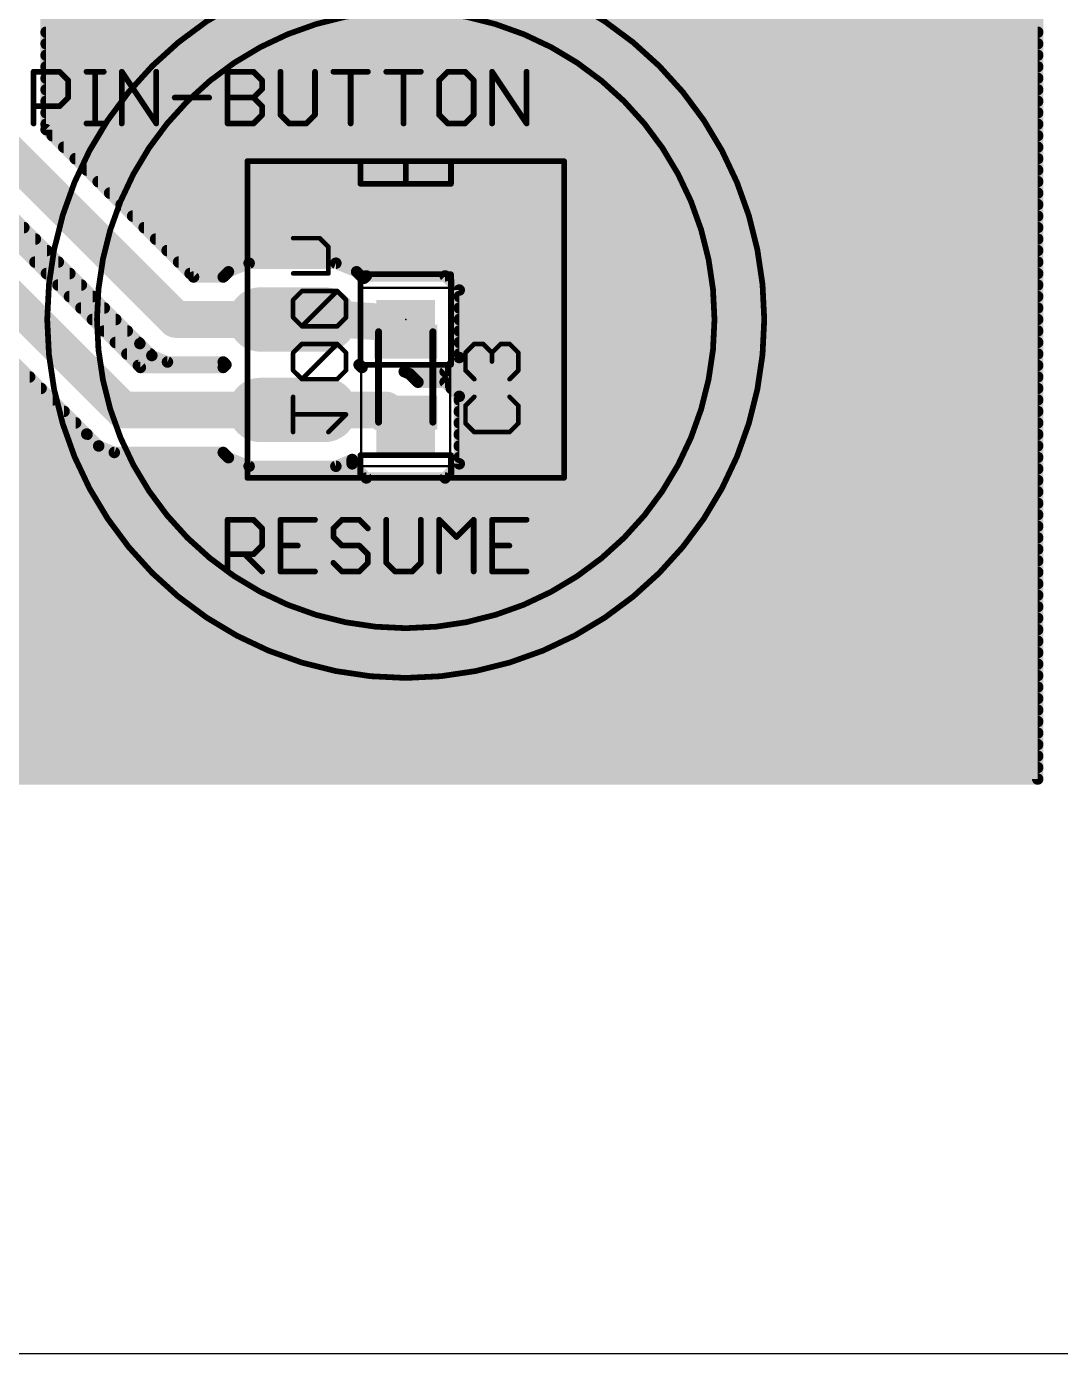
# Model space of a CAD drawing. Extents: x -15.2 to 43.2, y -12.7 to 63.2.
# Drawn here: x 5.59 to 28.44, y -12.7 to 16.64 of the extents above; entities that cross this region are included whole.
import ezdxf

# ---------------------------------------------------------------- set-up
doc = ezdxf.new("R2010")
doc.units = 0
for name, color, linetype in [('16', 175, 'CONTINUOUS'), ('17', 82, 'CONTINUOUS'), ('20', 7, 'CONTINUOUS'), ('21', 253, 'CONTINUOUS'), ('23', 7, 'CONTINUOUS'), ('24', 7, 'CONTINUOUS'), ('25', 253, 'CONTINUOUS'), ('26', 253, 'CONTINUOUS'), ('27', 253, 'CONTINUOUS'), ('28', 253, 'CONTINUOUS'), ('40', 175, 'CONTINUOUS'), ('52', 253, 'CONTINUOUS')]:
    doc.layers.add(name, color=color, linetype=linetype)

# ---------------------------------------------------------------- blocks, each defined once
blk = doc.blocks.new('RECT')
blk.add_solid([(-0.5, -0.5), (0.5, -0.5), (-0.5, 0.5), (0.5, 0.5)])
blk = doc.blocks.new('LONGP100')
at = {"const_width": 1}
blk.add_lwpolyline([(-0.5, 0), (0.5, 0)], dxfattribs=at)
at = {"const_width": 0.5}
for points in [[(-0.5, 0.25, 1), (-0.5, -0.25)], [(0.5, -0.25, 1), (0.5, 0.25)]]:
    blk.add_lwpolyline(points, format="xyb", dxfattribs=at)

msp = doc.modelspace()

# ---------------------------------------------------------------- linework, layer by layer
at = {"layer": '16'}
for points, const_width in [([(27.94, 55.88), (27.94, 0)], 0.254), ([(6.0198, 14.3593), (6.0198, 21.7769)], 0.254), ([(6.0198, 16.764), (27.94, 16.764)], 0.254), ([(6.0198, 16.51), (27.94, 16.51)], 0.254), ([(6.0198, 16.256), (27.94, 16.256)], 0.254), ([(6.0198, 16.002), (27.94, 16.002)], 0.254), ([(6.0198, 15.748), (27.94, 15.748)], 0.254), ([(6.0198, 15.494), (27.94, 15.494)], 0.254), ([(6.0198, 15.24), (27.94, 15.24)], 0.254), ([(6.0198, 14.986), (27.94, 14.986)], 0.254), ([(6.0198, 14.732), (27.94, 14.732)], 0.254), ([(5.08, 13.97), (8.89, 10.16)], 0.8128), ([(6.0198, 14.478), (27.94, 14.478)], 0.254), ([(9.2793, 11.0998), (6.0198, 14.3593)], 0.254), ([(6.1551, 14.224), (27.94, 14.224)], 0.254), ([(6.4091, 13.97), (27.94, 13.97)], 0.254), ([(8.1043, 9.0998), (3.4798, 13.7243)], 0.254), ([(6.6631, 13.716), (27.94, 13.716)], 0.254), ([(2.54, 13.335), (7.715, 8.16)], 0.8128), ([(4.2833, 13.4376), (8.0933, 9.6276)], 0.254), ([(6.9171, 13.462), (27.94, 13.462)], 0.254), ([(7.1711, 13.208), (27.94, 13.208)], 0.254), ([(1.7433, 12.8026), (6.9183, 7.6276)], 0.254), ([(7.4251, 12.954), (27.94, 12.954)], 0.254), ([(7.6791, 12.7), (27.94, 12.7)], 0.254), ([(7.9331, 12.446), (27.94, 12.446)], 0.254), ([(5.0121, 12.192), (5.5289, 12.192)], 0.254), ([(5.2661, 11.938), (5.7829, 11.938)], 0.254), ([(8.1871, 12.192), (27.94, 12.192)], 0.254), ([(8.4411, 11.938), (27.94, 11.938)], 0.254), ([(5.5201, 11.684), (6.0369, 11.684)], 0.254), ([(8.6951, 11.684), (27.94, 11.684)], 0.254), ([(5.7741, 11.43), (6.2909, 11.43)], 0.254), ([(8.9491, 11.43), (27.94, 11.43)], 0.254), ([(10.5084, 11.4046), (10.051, 11.2151)], 0.254), ([(12.426, 11.4046), (10.5084, 11.4046)], 0.254), ([(12.8834, 11.2151), (12.426, 11.4046)], 0.254), ([(6.0281, 11.176), (6.5449, 11.176)], 0.254), ([(9.2031, 11.176), (10.0119, 11.176)], 0.254), ([(9.9357, 11.0998), (9.2793, 11.0998)], 0.254), ([(10.051, 11.2151), (9.9357, 11.0998)], 0.254), ([(13.0257, 11.0728), (12.8834, 11.2151)], 0.254), ([(12.9225, 11.176), (27.94, 11.176)], 0.254), ([(13.047, 11.0713), (13.0257, 11.0728)], 0.254), ([(13.0991, 11.1234), (13.047, 11.0713)], 0.254), ([(14.8409, 11.1234), (13.0991, 11.1234)], 0.254), ([(15.1534, 10.8109), (14.8409, 11.1234)], 0.254), ([(6.2821, 10.922), (6.7989, 10.922)], 0.254), ([(15.0423, 10.922), (27.94, 10.922)], 0.254), ([(15.1534, 9.3191), (15.1534, 10.8109)], 0.254), ([(6.5361, 10.668), (7.0529, 10.668)], 0.254), ([(8.89, 10.16), (11.4672, 10.16)], 0.8128), ([(11.4672, 10.16), (12.605, 10.16)], 0.8128), ([(12.605, 10.16), (13.97, 10.065)], 0.8128), ([(15.1534, 10.668), (27.94, 10.668)], 0.254), ([(6.7901, 10.414), (7.3069, 10.414)], 0.254), ([(7.0441, 10.16), (7.5609, 10.16)], 0.254), ([(15.1534, 10.414), (27.94, 10.414)], 0.254), ([(15.1534, 10.16), (27.94, 10.16)], 0.254), ([(7.2981, 9.906), (7.8149, 9.906)], 0.254), ([(15.1534, 9.906), (27.94, 9.906)], 0.254), ([(7.5521, 9.652), (8.0689, 9.652)], 0.254), ([(8.0933, 9.6276), (8.3576, 9.3633)], 0.254), ([(15.1534, 9.652), (27.94, 9.652)], 0.254), ([(7.8061, 9.398), (8.3229, 9.398)], 0.254), ([(8.3576, 9.3633), (8.7031, 9.2202)], 0.254), ([(14.8409, 9.0066), (15.1534, 9.3191)], 0.254), ([(15.1534, 9.398), (27.94, 9.398)], 0.254), ([(8.0601, 9.144), (9.9799, 9.144)], 0.254), ([(9.9357, 9.0998), (8.1043, 9.0998)], 0.254), ([(8.7031, 9.2202), (9.9357, 9.2202)], 0.254), ([(9.9357, 9.2202), (9.9959, 9.16)], 0.254), ([(9.9959, 9.16), (9.9357, 9.0998)], 0.254), ([(12.9385, 9.16), (12.9421, 9.1636)], 0.254), ([(12.9987, 9.0998), (12.9385, 9.16)], 0.254), ([(12.9421, 9.1636), (13.0059, 9.0998)], 0.254), ([(12.9545, 9.144), (12.9617, 9.144)], 0.254), ([(13.0059, 9.0998), (12.9987, 9.0998)], 0.254), ([(14.0574, 8.9567), (13.9369, 9.0066)], 0.254), ([(13.9369, 9.0066), (14.8409, 9.0066)], 0.254), ([(14.9783, 9.144), (27.94, 9.144)], 0.254), ([(0, 8.89), (5.6559, 8.89)], 0.254), ([(14.2407, 8.7734), (14.0574, 8.9567)], 0.254), ([(14.1241, 8.89), (27.94, 8.89)], 0.254), ([(14.8409, 8.7734), (14.2407, 8.7734)], 0.254), ([(15.1534, 8.4609), (14.8409, 8.7734)], 0.254), ([(0, 8.636), (5.9099, 8.636)], 0.254), ([(0, 8.382), (6.1639, 8.382)], 0.254), ([(7.715, 8.16), (11.4672, 8.16)], 0.8128), ([(13.525, 8.16), (11.4672, 8.16)], 0.8128), ([(13.97, 7.715), (13.525, 8.16)], 0.8128), ([(14.9783, 8.636), (27.94, 8.636)], 0.254), ([(15.1534, 6.9691), (15.1534, 8.4609)], 0.254), ([(15.1534, 8.382), (27.94, 8.382)], 0.254), ([(0, 8.128), (6.4179, 8.128)], 0.254), ([(15.1534, 8.128), (27.94, 8.128)], 0.254), ([(0, 7.874), (6.6719, 7.874)], 0.254), ([(15.1534, 7.874), (27.94, 7.874)], 0.254), ([(0, 7.62), (6.9259, 7.62)], 0.254), ([(6.9183, 7.6276), (7.1826, 7.3633)], 0.254), ([(15.1534, 7.62), (27.94, 7.62)], 0.254), ([(0, 7.366), (7.1799, 7.366)], 0.254), ([(7.1826, 7.3633), (7.5281, 7.2202)], 0.254), ([(7.5281, 7.2202), (9.9357, 7.2202)], 0.254), ([(9.9357, 7.2202), (10.051, 7.1049)], 0.254), ([(15.1534, 7.366), (27.94, 7.366)], 0.254), ([(0, 7.112), (10.0439, 7.112)], 0.254), ([(10.051, 7.1049), (10.5084, 6.9154)], 0.254), ([(10.5084, 6.9154), (12.426, 6.9154)], 0.254), ([(12.426, 6.9154), (12.7866, 7.0648)], 0.254), ([(12.7866, 7.0648), (12.7866, 6.9691)], 0.254), ([(12.7866, 6.9691), (13.0991, 6.6566)], 0.254), ([(14.8409, 6.6566), (15.1534, 6.9691)], 0.254), ([(15.1534, 7.112), (27.94, 7.112)], 0.254), ([(0, 6.858), (12.8977, 6.858)], 0.254), ([(13.0991, 6.6566), (14.8409, 6.6566)], 0.254), ([(15.0423, 6.858), (27.94, 6.858)], 0.254), ([(0, 6.604), (27.94, 6.604)], 0.254), ([(0, 6.35), (27.94, 6.35)], 0.254), ([(0, 6.096), (27.94, 6.096)], 0.254), ([(0, 5.842), (27.94, 5.842)], 0.254), ([(0, 5.588), (27.94, 5.588)], 0.254), ([(0, 5.334), (27.94, 5.334)], 0.254), ([(0, 5.08), (27.94, 5.08)], 0.254), ([(0, 4.826), (27.94, 4.826)], 0.254), ([(0, 4.572), (27.94, 4.572)], 0.254), ([(0, 4.318), (27.94, 4.318)], 0.254), ([(0, 4.064), (27.94, 4.064)], 0.254), ([(0, 3.81), (27.94, 3.81)], 0.254), ([(0, 3.556), (27.94, 3.556)], 0.254), ([(0, 3.302), (27.94, 3.302)], 0.254), ([(0, 3.048), (27.94, 3.048)], 0.254), ([(0, 2.794), (27.94, 2.794)], 0.254), ([(0, 2.54), (27.94, 2.54)], 0.254), ([(0, 2.286), (27.94, 2.286)], 0.254), ([(0, 2.032), (27.94, 2.032)], 0.254), ([(0, 1.778), (27.94, 1.778)], 0.254), ([(0, 1.524), (27.94, 1.524)], 0.254), ([(0, 1.27), (27.94, 1.27)], 0.254), ([(0, 1.016), (27.94, 1.016)], 0.254), ([(0, 0.762), (27.94, 0.762)], 0.254), ([(0, 0.508), (27.94, 0.508)], 0.254), ([(0, 0.254), (27.94, 0.254)], 0.254), ([(27.94, 0), (0, 0)], 0.254), ([(0, 0), (27.94, 0)], 0.254)]:
    msp.add_lwpolyline(points, dxfattribs=dict(at, const_width=const_width))
for points, const_width in [([(6.0198, 16.5735, 1), (6.0198, 16.4465)], 0.127), ([(27.94, 16.4465, 1), (27.94, 16.5735)], 0.127), ([(6.0198, 16.3195, 1), (6.0198, 16.1925)], 0.127), ([(27.94, 16.1925, 1), (27.94, 16.3195)], 0.127), ([(6.0198, 16.0655, 1), (6.0198, 15.9385)], 0.127), ([(6.0198, 15.8115, 1), (6.0198, 15.6845)], 0.127), ([(27.94, 15.9385, 1), (27.94, 16.0655)], 0.127), ([(27.94, 15.6845, 1), (27.94, 15.8115)], 0.127), ([(6.0198, 15.5575, 1), (6.0198, 15.4305)], 0.127), ([(27.94, 15.4305, 1), (27.94, 15.5575)], 0.127), ([(6.0198, 15.3035, 1), (6.0198, 15.1765)], 0.127), ([(27.94, 15.1765, 1), (27.94, 15.3035)], 0.127), ([(6.0198, 15.0495, 1), (6.0198, 14.9225)], 0.127), ([(27.94, 14.9225, 1), (27.94, 15.0495)], 0.127), ([(6.0198, 14.7955, 1), (6.0198, 14.6685)], 0.127), ([(27.94, 14.6685, 1), (27.94, 14.7955)], 0.127), ([(6.0198, 14.5415, 1), (6.0198, 14.4145)], 0.127), ([(6.0647, 14.4042, 1), (5.9749, 14.3144)], 0.127), ([(5.9563, 14.3593, 1), (6.0833, 14.3593)], 0.127), ([(27.94, 14.4145, 1), (27.94, 14.5415)], 0.127), ([(6.1551, 14.2875, 1), (6.1551, 14.1605)], 0.127), ([(6.4091, 14.0335, 1), (6.4091, 13.9065)], 0.127), ([(27.94, 14.1605, 1), (27.94, 14.2875)], 0.127), ([(27.94, 13.9065, 1), (27.94, 14.0335)], 0.127), ([(6.6631, 13.7795, 1), (6.6631, 13.6525)], 0.127), ([(27.94, 13.6525, 1), (27.94, 13.7795)], 0.127), ([(6.9171, 13.5255, 1), (6.9171, 13.3985)], 0.127), ([(27.94, 13.3985, 1), (27.94, 13.5255)], 0.127), ([(7.1711, 13.2715, 1), (7.1711, 13.1445)], 0.127), ([(27.94, 13.1445, 1), (27.94, 13.2715)], 0.127), ([(7.4251, 13.0175, 1), (7.4251, 12.8905)], 0.127), ([(27.94, 12.8905, 1), (27.94, 13.0175)], 0.127), ([(7.6791, 12.7635, 1), (7.6791, 12.6365)], 0.127), ([(27.94, 12.6365, 1), (27.94, 12.7635)], 0.127), ([(7.9331, 12.5095, 1), (7.9331, 12.3825)], 0.127), ([(27.94, 12.3825, 1), (27.94, 12.5095)], 0.127), ([(5.5289, 12.1285, 1), (5.5289, 12.2555)], 0.127), ([(5.7829, 11.8745, 1), (5.7829, 12.0015)], 0.127), ([(8.1871, 12.2555, 1), (8.1871, 12.1285)], 0.127), ([(8.4411, 12.0015, 1), (8.4411, 11.8745)], 0.127), ([(27.94, 12.1285, 1), (27.94, 12.2555)], 0.127), ([(27.94, 11.8745, 1), (27.94, 12.0015)], 0.127), ([(6.0369, 11.6205, 1), (6.0369, 11.7475)], 0.127), ([(8.6951, 11.7475, 1), (8.6951, 11.6205)], 0.127), ([(27.94, 11.6205, 1), (27.94, 11.7475)], 0.127), ([(5.7741, 11.4935, 1), (5.7741, 11.3665)], 0.127), ([(6.2909, 11.3665, 1), (6.2909, 11.4935)], 0.127), ([(8.9491, 11.4935, 1), (8.9491, 11.3665)], 0.127), ([(10.5084, 11.4681, 1), (10.5084, 11.3411)], 0.127), ([(10.5327, 11.3459, 1), (10.4841, 11.4633)], 0.127), ([(12.4503, 11.4633, 1), (12.4017, 11.3459)], 0.127), ([(12.426, 11.3411, 1), (12.426, 11.4681)], 0.127), ([(27.94, 11.3665, 1), (27.94, 11.4935)], 0.127), ([(6.0281, 11.2395, 1), (6.0281, 11.1125)], 0.127), ([(6.5449, 11.1125, 1), (6.5449, 11.2395)], 0.127), ([(9.2031, 11.2395, 1), (9.2031, 11.1125)], 0.127), ([(9.2793, 11.1633, 1), (9.2793, 11.0363)], 0.127), ([(9.2344, 11.0549, 1), (9.3242, 11.1447)], 0.127), ([(9.8908, 11.1447, 1), (9.9806, 11.0549)], 0.127), ([(9.9357, 11.0363, 1), (9.9357, 11.1633)], 0.127), ([(10.0267, 11.2738, 1), (10.0753, 11.1565)], 0.127), ([(10.0959, 11.1702, 1), (10.0061, 11.26)], 0.127), ([(10.0119, 11.1125, 1), (10.0119, 11.2395)], 0.127), ([(12.9283, 11.26, 1), (12.8385, 11.1702)], 0.127), ([(12.9225, 11.2395, 1), (12.9225, 11.1125)], 0.127), ([(12.8591, 11.1565, 1), (12.9077, 11.2738)], 0.127), ([(13.0301, 11.1361, 1), (13.0213, 11.0094)], 0.127), ([(12.9808, 11.0279, 1), (13.0706, 11.1177)], 0.127), ([(13.0021, 11.1162, 1), (13.0919, 11.0264)], 0.127), ([(13.0991, 11.1869, 1), (13.0991, 11.0599)], 0.127), ([(13.0426, 11.008, 1), (13.0514, 11.1347)], 0.127), ([(13.144, 11.0785, 1), (13.0542, 11.1683)], 0.127), ([(14.8858, 11.1683, 1), (14.796, 11.0785)], 0.127), ([(14.8409, 11.0599, 1), (14.8409, 11.1869)], 0.127), ([(27.94, 11.1125, 1), (27.94, 11.2395)], 0.127), ([(6.2821, 10.9855, 1), (6.2821, 10.8585)], 0.127), ([(6.7989, 10.8585, 1), (6.7989, 10.9855)], 0.127), ([(15.0423, 10.9855, 1), (15.0423, 10.8585)], 0.127), ([(15.2169, 10.8109, 1), (15.0899, 10.8109)], 0.127), ([(15.1085, 10.766, 1), (15.1983, 10.8558)], 0.127), ([(27.94, 10.8585, 1), (27.94, 10.9855)], 0.127), ([(6.5361, 10.7315, 1), (6.5361, 10.6045)], 0.127), ([(7.0529, 10.6045, 1), (7.0529, 10.7315)], 0.127), ([(8.89, 10.3632, 1), (8.89, 9.9568)], 0.4064), ([(11.4672, 10.3632, 1), (11.4672, 9.9568)], 0.4064), ([(11.4672, 9.9568, 1), (11.4672, 10.3632)], 0.4064), ([(12.6191, 10.3627, 1), (12.5909, 9.9573)], 0.4064), ([(12.605, 9.9568, 1), (12.605, 10.3632)], 0.4064), ([(15.1534, 10.7315, 1), (15.1534, 10.6045)], 0.127), ([(27.94, 10.6045, 1), (27.94, 10.7315)], 0.127), ([(6.7901, 10.4775, 1), (6.7901, 10.3505)], 0.127), ([(7.0441, 10.2235, 1), (7.0441, 10.0965)], 0.127), ([(7.3069, 10.3505, 1), (7.3069, 10.4775)], 0.127), ([(7.5609, 10.0965, 1), (7.5609, 10.2235)], 0.127), ([(8.7463, 10.0163, 1), (9.0337, 10.3037)], 0.4064), ([(13.9559, 9.8623, 1), (13.9841, 10.2677)], 0.4064), ([(15.1534, 10.4775, 1), (15.1534, 10.3505)], 0.127), ([(15.1534, 10.2235, 1), (15.1534, 10.0965)], 0.127), ([(27.94, 10.3505, 1), (27.94, 10.4775)], 0.127), ([(27.94, 10.0965, 1), (27.94, 10.2235)], 0.127), ([(7.2981, 9.9695, 1), (7.2981, 9.8425)], 0.127), ([(7.8149, 9.8425, 1), (7.8149, 9.9695)], 0.127), ([(15.1534, 9.9695, 1), (15.1534, 9.8425)], 0.127), ([(27.94, 9.8425, 1), (27.94, 9.9695)], 0.127), ([(7.5521, 9.7155, 1), (7.5521, 9.5885)], 0.127), ([(8.1382, 9.6725, 1), (8.0484, 9.5827)], 0.127), ([(8.0484, 9.5827, 1), (8.1382, 9.6725)], 0.127), ([(8.0689, 9.5885, 1), (8.0689, 9.7155)], 0.127), ([(15.1534, 9.7155, 1), (15.1534, 9.5885)], 0.127), ([(27.94, 9.5885, 1), (27.94, 9.7155)], 0.127), ([(7.8061, 9.4615, 1), (7.8061, 9.3345)], 0.127), ([(8.3819, 9.4219, 1), (8.3333, 9.3046)], 0.127), ([(8.3127, 9.3184, 1), (8.4025, 9.4082)], 0.127), ([(8.3229, 9.3345, 1), (8.3229, 9.4615)], 0.127), ([(15.1534, 9.4615, 1), (15.1534, 9.3345)], 0.127), ([(15.1983, 9.2742, 1), (15.1085, 9.364)], 0.127), ([(27.94, 9.3345, 1), (27.94, 9.4615)], 0.127), ([(8.0601, 9.2075, 1), (8.0601, 9.0805)], 0.127), ([(8.1043, 9.1633, 1), (8.1043, 9.0363)], 0.127), ([(8.0594, 9.0549, 1), (8.1492, 9.1447)], 0.127), ([(8.7031, 9.2837, 1), (8.7031, 9.1567)], 0.127), ([(8.6788, 9.1615, 1), (8.7274, 9.2789)], 0.127), ([(9.9806, 9.2651, 1), (9.8908, 9.1753)], 0.127), ([(9.8908, 9.1447, 1), (9.9806, 9.0549)], 0.127), ([(9.9357, 9.1567, 1), (9.9357, 9.2837)], 0.127), ([(9.9357, 9.0363, 1), (9.9357, 9.1633)], 0.127), ([(10.0408, 9.1151, 1), (9.951, 9.2049)], 0.127), ([(9.951, 9.1151, 1), (10.0408, 9.2049)], 0.127), ([(9.9799, 9.0805, 1), (9.9799, 9.2075)], 0.127), ([(12.9834, 9.2049, 1), (12.8936, 9.1151)], 0.127), ([(12.8936, 9.2049, 1), (12.9834, 9.1151)], 0.127), ([(12.987, 9.2085, 1), (12.8972, 9.1187)], 0.127), ([(12.9545, 9.2075, 1), (12.9545, 9.0805)], 0.127), ([(12.987, 9.1187, 1), (12.8972, 9.2085)], 0.127), ([(12.9987, 9.1633, 1), (12.9987, 9.0363)], 0.127), ([(12.9538, 9.0549, 1), (13.0436, 9.1447)], 0.127), ([(12.961, 9.0549, 1), (13.0508, 9.1447)], 0.127), ([(12.9617, 9.0805, 1), (12.9617, 9.2075)], 0.127), ([(13.0059, 9.0363, 1), (13.0059, 9.1633)], 0.127), ([(13.9612, 9.0653, 1), (13.9126, 8.9479)], 0.127), ([(13.9369, 9.0701, 1), (13.9369, 8.9431)], 0.127), ([(14.796, 9.0515, 1), (14.8858, 8.9617)], 0.127), ([(14.8409, 8.9431, 1), (14.8409, 9.0701)], 0.127), ([(14.9783, 9.2075, 1), (14.9783, 9.0805)], 0.127), ([(15.0899, 9.3191, 1), (15.2169, 9.3191)], 0.127), ([(27.94, 9.0805, 1), (27.94, 9.2075)], 0.127), ([(5.6559, 8.8265, 1), (5.6559, 8.9535)], 0.127), ([(14.1023, 9.0016, 1), (14.0125, 8.9118)], 0.127), ([(14.0331, 8.8981, 1), (14.0817, 9.0154)], 0.127), ([(14.1241, 8.9535, 1), (14.1241, 8.8265)], 0.127), ([(14.2407, 8.8369, 1), (14.2407, 8.7099)], 0.127), ([(14.1958, 8.7285, 1), (14.2856, 8.8183)], 0.127), ([(14.8858, 8.8183, 1), (14.796, 8.7285)], 0.127), ([(14.8409, 8.7099, 1), (14.8409, 8.8369)], 0.127), ([(27.94, 8.8265, 1), (27.94, 8.9535)], 0.127), ([(5.9099, 8.5725, 1), (5.9099, 8.6995)], 0.127), ([(6.1639, 8.3185, 1), (6.1639, 8.4455)], 0.127), ([(7.715, 8.3632, 1), (7.715, 7.9568)], 0.4064), ([(11.4672, 8.3632, 1), (11.4672, 7.9568)], 0.4064), ([(11.4672, 7.9568, 1), (11.4672, 8.3632)], 0.4064), ([(13.6687, 8.3037, 1), (13.3813, 8.0163)], 0.4064), ([(13.525, 7.9568, 1), (13.525, 8.3632)], 0.4064), ([(14.9783, 8.6995, 1), (14.9783, 8.5725)], 0.127), ([(15.2169, 8.4609, 1), (15.0899, 8.4609)], 0.127), ([(15.1534, 8.4455, 1), (15.1534, 8.3185)], 0.127), ([(15.1085, 8.416, 1), (15.1983, 8.5058)], 0.127), ([(27.94, 8.5725, 1), (27.94, 8.6995)], 0.127), ([(27.94, 8.3185, 1), (27.94, 8.4455)], 0.127), ([(6.4179, 8.0645, 1), (6.4179, 8.1915)], 0.127), ([(7.5713, 8.0163, 1), (7.8587, 8.3037)], 0.4064), ([(15.1534, 8.1915, 1), (15.1534, 8.0645)], 0.127), ([(27.94, 8.0645, 1), (27.94, 8.1915)], 0.127), ([(6.6719, 7.8105, 1), (6.6719, 7.9375)], 0.127), ([(13.8263, 7.5713, 1), (14.1137, 7.8587)], 0.4064), ([(15.1534, 7.9375, 1), (15.1534, 7.8105)], 0.127), ([(27.94, 7.8105, 1), (27.94, 7.9375)], 0.127), ([(6.9632, 7.6725, 1), (6.8734, 7.5827)], 0.127), ([(6.8734, 7.5827, 1), (6.9632, 7.6725)], 0.127), ([(6.9259, 7.5565, 1), (6.9259, 7.6835)], 0.127), ([(15.1534, 7.6835, 1), (15.1534, 7.5565)], 0.127), ([(27.94, 7.5565, 1), (27.94, 7.6835)], 0.127), ([(7.2069, 7.4219, 1), (7.1583, 7.3046)], 0.127), ([(7.1377, 7.3184, 1), (7.2275, 7.4082)], 0.127), ([(7.1799, 7.3025, 1), (7.1799, 7.4295)], 0.127), ([(7.5281, 7.2837, 1), (7.5281, 7.1567)], 0.127), ([(7.5038, 7.1615, 1), (7.5524, 7.2789)], 0.127), ([(9.9806, 7.2651, 1), (9.8908, 7.1753)], 0.127), ([(9.9357, 7.1567, 1), (9.9357, 7.2837)], 0.127), ([(15.1534, 7.4295, 1), (15.1534, 7.3025)], 0.127), ([(27.94, 7.3025, 1), (27.94, 7.4295)], 0.127), ([(10.0753, 7.1635, 1), (10.0267, 7.0462)], 0.127), ([(10.0061, 7.06, 1), (10.0959, 7.1498)], 0.127), ([(10.0439, 7.0485, 1), (10.0439, 7.1755)], 0.127), ([(10.5084, 6.9789, 1), (10.5084, 6.8519)], 0.127), ([(12.426, 6.8519, 1), (12.426, 6.9789)], 0.127), ([(12.8501, 7.0648, 1), (12.7231, 7.0648)], 0.127), ([(12.8315, 7.014, 1), (12.7417, 6.9242)], 0.127), ([(12.8109, 7.0061, 1), (12.7623, 7.1234)], 0.127), ([(15.1534, 7.1755, 1), (15.1534, 7.0485)], 0.127), ([(15.1983, 6.9242, 1), (15.1085, 7.014)], 0.127), ([(27.94, 7.0485, 1), (27.94, 7.1755)], 0.127), ([(10.4841, 6.8567, 1), (10.5327, 6.9741)], 0.127), ([(12.4017, 6.9741, 1), (12.4503, 6.8567)], 0.127), ([(12.7231, 6.9691, 1), (12.8501, 6.9691)], 0.127), ([(12.8977, 6.7945, 1), (12.8977, 6.9215)], 0.127), ([(13.0991, 6.7201, 1), (13.0991, 6.5931)], 0.127), ([(13.0542, 6.6117, 1), (13.144, 6.7015)], 0.127), ([(14.796, 6.7015, 1), (14.8858, 6.6117)], 0.127), ([(14.8409, 6.5931, 1), (14.8409, 6.7201)], 0.127), ([(15.0423, 6.9215, 1), (15.0423, 6.7945)], 0.127), ([(15.0899, 6.9691, 1), (15.2169, 6.9691)], 0.127), ([(27.94, 6.7945, 1), (27.94, 6.9215)], 0.127), ([(27.94, 6.5405, 1), (27.94, 6.6675)], 0.127), ([(27.94, 6.2865, 1), (27.94, 6.4135)], 0.127), ([(27.94, 6.0325, 1), (27.94, 6.1595)], 0.127), ([(27.94, 5.7785, 1), (27.94, 5.9055)], 0.127), ([(27.94, 5.5245, 1), (27.94, 5.6515)], 0.127), ([(27.94, 5.2705, 1), (27.94, 5.3975)], 0.127), ([(27.94, 5.0165, 1), (27.94, 5.1435)], 0.127), ([(27.94, 4.7625, 1), (27.94, 4.8895)], 0.127), ([(27.94, 4.5085, 1), (27.94, 4.6355)], 0.127), ([(27.94, 4.2545, 1), (27.94, 4.3815)], 0.127), ([(27.94, 4.0005, 1), (27.94, 4.1275)], 0.127), ([(27.94, 3.7465, 1), (27.94, 3.8735)], 0.127), ([(27.94, 3.4925, 1), (27.94, 3.6195)], 0.127), ([(27.94, 3.2385, 1), (27.94, 3.3655)], 0.127), ([(27.94, 2.9845, 1), (27.94, 3.1115)], 0.127), ([(27.94, 2.7305, 1), (27.94, 2.8575)], 0.127), ([(27.94, 2.4765, 1), (27.94, 2.6035)], 0.127), ([(27.94, 2.2225, 1), (27.94, 2.3495)], 0.127), ([(27.94, 1.9685, 1), (27.94, 2.0955)], 0.127), ([(27.94, 1.7145, 1), (27.94, 1.8415)], 0.127), ([(27.94, 1.4605, 1), (27.94, 1.5875)], 0.127), ([(27.94, 1.2065, 1), (27.94, 1.3335)], 0.127), ([(27.94, 0.9525, 1), (27.94, 1.0795)], 0.127), ([(27.94, 0.6985, 1), (27.94, 0.8255)], 0.127), ([(27.94, 0.4445, 1), (27.94, 0.5715)], 0.127), ([(27.94, 0.1905, 1), (27.94, 0.3175)], 0.127), ([(27.8765, 0, 1), (28.0035, 0)], 0.127), ([(27.94, -0.0635, 1), (27.94, 0.0635)], 0.127), ([(27.94, -0.0635, 1), (27.94, 0.0635)], 0.127)]:
    msp.add_lwpolyline(points, format="xyb", dxfattribs=dict(at, const_width=const_width))
at = {"layer": '20'}
msp.add_line((-15.24, -12.7), (43.16, -12.7), dxfattribs=at)
at = {"layer": '21'}
for points, const_width in [([(13.97, 2.235, 1), (13.97, 18.085, 1), (13.97, 2.235)], 0.127), ([(13.97, 3.335, 1), (13.97, 16.985, 1), (13.97, 3.335)], 0.127), ([(10.47, 13.6918, 1), (10.47, 13.6282)], 0.0635), ([(10.5018, 13.66, 1), (10.4383, 13.66)], 0.0635), ([(12.97, 13.6918, 1), (12.97, 13.6282)], 0.0635), ([(13.0018, 13.66, 1), (12.9383, 13.66)], 0.0635), ([(12.97, 13.6282, 1), (12.97, 13.6918)], 0.0635), ([(13.97, 13.6918, 1), (13.97, 13.6282)], 0.0635), ([(14.0018, 13.66, 1), (13.9383, 13.66)], 0.0635), ([(13.97, 13.6282, 1), (13.97, 13.6918)], 0.0635), ([(14.97, 13.6918, 1), (14.97, 13.6282)], 0.0635), ([(15.0018, 13.66, 1), (14.9383, 13.66)], 0.0635), ([(14.97, 13.6282, 1), (14.97, 13.6918)], 0.0635), ([(17.5018, 13.66, 1), (17.4383, 13.66)], 0.0635), ([(17.47, 13.6282, 1), (17.47, 13.6918)], 0.0635), ([(12.97, 13.1918, 1), (12.97, 13.1282)], 0.0635), ([(13.97, 13.1918, 1), (13.97, 13.1282)], 0.0635), ([(13.97, 13.1282, 1), (13.97, 13.1918)], 0.0635), ([(14.97, 13.1282, 1), (14.97, 13.1918)], 0.0635), ([(12.9383, 13.16, 1), (13.0018, 13.16)], 0.0635), ([(13.9383, 13.16, 1), (14.0018, 13.16)], 0.0635), ([(14.9383, 13.16, 1), (15.0018, 13.16)], 0.0635), ([(12.97, 11.1918, 1), (12.97, 11.1282)], 0.0635), ([(13.0018, 11.16, 1), (12.9383, 11.16)], 0.0635), ([(15.0018, 11.16, 1), (14.9383, 11.16)], 0.0635), ([(14.97, 11.1282, 1), (14.97, 11.1918)], 0.0635), ([(12.97, 9.1918, 1), (12.97, 9.1282)], 0.0635), ([(12.9383, 9.16, 1), (13.0018, 9.16)], 0.0635), ([(14.9383, 9.16, 1), (15.0018, 9.16)], 0.0635), ([(14.97, 9.1282, 1), (14.97, 9.1918)], 0.0635), ([(13.0018, 7.16, 1), (12.9383, 7.16)], 0.0635), ([(12.97, 7.1917, 1), (12.97, 7.1283)], 0.0635), ([(15.0018, 7.16, 1), (14.9383, 7.16)], 0.0635), ([(14.97, 7.1283, 1), (14.97, 7.1917)], 0.0635), ([(10.47, 6.6917, 1), (10.47, 6.6283)], 0.0635), ([(10.4383, 6.66, 1), (10.5018, 6.66)], 0.0635), ([(12.97, 6.6917, 1), (12.97, 6.6283)], 0.0635), ([(12.9383, 6.66, 1), (13.0018, 6.66)], 0.0635), ([(12.97, 6.6283, 1), (12.97, 6.6917)], 0.0635), ([(14.97, 6.6917, 1), (14.97, 6.6283)], 0.0635), ([(14.9383, 6.66, 1), (15.0018, 6.66)], 0.0635), ([(14.97, 6.6283, 1), (14.97, 6.6917)], 0.0635), ([(17.4383, 6.66, 1), (17.5018, 6.66)], 0.0635), ([(17.47, 6.6283, 1), (17.47, 6.6917)], 0.0635)]:
    msp.add_lwpolyline(points, format="xyb", dxfattribs=dict(at, const_width=const_width))
at = {"layer": '21', "const_width": 0.127}
for points in [[(10.47, 6.66), (10.47, 13.66)], [(10.47, 13.66), (12.97, 13.66)], [(12.97, 13.66), (13.97, 13.66)], [(12.97, 13.16), (12.97, 13.66)], [(13.97, 13.66), (14.97, 13.66)], [(13.97, 13.16), (13.97, 13.66)], [(14.97, 13.66), (17.47, 13.66)], [(14.97, 13.66), (14.97, 13.16)], [(17.47, 13.66), (17.47, 6.66)], [(13.97, 13.16), (12.97, 13.16)], [(14.97, 13.16), (13.97, 13.16)], [(12.97, 9.16), (12.97, 11.16)], [(12.97, 11.16), (14.97, 11.16)], [(14.97, 11.16), (14.97, 9.16)], [(14.97, 9.16), (12.97, 9.16)], [(14.97, 7.16), (12.97, 7.16)], [(12.97, 7.16), (12.97, 6.66)], [(14.97, 6.66), (14.97, 7.16)], [(12.97, 6.66), (10.47, 6.66)], [(14.97, 6.66), (12.97, 6.66)], [(17.47, 6.66), (14.97, 6.66)]]:
    msp.add_lwpolyline(points, dxfattribs=at)
at = {"layer": '23'}
msp.add_point((13.97, 10.16), dxfattribs=at)
at = {"layer": '24'}
msp.add_point((13.97, 8.89), dxfattribs=at)
at = {"layer": '25', "const_width": 0.127}
for points in [[(10.0321, 4.5885), (10.0321, 5.7325)], [(10.0321, 5.7325), (10.6041, 5.7325)], [(10.6041, 5.7325), (10.7948, 5.5418)], [(10.7948, 5.5418), (10.7948, 5.1605)], [(11.9642, 5.7325), (11.2015, 5.7325)], [(11.2015, 5.7325), (11.2015, 4.5885)], [(12.5616, 5.7325), (12.3709, 5.5418)], [(12.3709, 5.5418), (12.3709, 5.3512)], [(12.9429, 5.7325), (12.5616, 5.7325)], [(13.1335, 5.5418), (12.9429, 5.7325)], [(13.5403, 5.7325), (13.5403, 4.7792)], [(14.3029, 4.7792), (14.3029, 5.7325)], [(14.7097, 4.5885), (14.7097, 5.7325)], [(14.7097, 5.7325), (15.091, 5.3512)], [(15.091, 5.3512), (15.4723, 5.7325)], [(15.4723, 5.7325), (15.4723, 4.5885)], [(16.6417, 5.7325), (15.8791, 5.7325)], [(15.8791, 5.7325), (15.8791, 4.5885)], [(12.3709, 5.3512), (12.5616, 5.1605)], [(10.6041, 4.9698), (10.0321, 4.9698)], [(10.4134, 4.9698), (10.7948, 4.5885)], [(10.7948, 5.1605), (10.6041, 4.9698)], [(11.2015, 5.1605), (11.5828, 5.1605)], [(12.5616, 5.1605), (12.9429, 5.1605)], [(12.9429, 5.1605), (13.1335, 4.9698)], [(13.1335, 4.9698), (13.1335, 4.7792)], [(15.8791, 5.1605), (16.2604, 5.1605)], [(12.5616, 4.5885), (12.3709, 4.7792)], [(13.1335, 4.7792), (12.9429, 4.5885)], [(13.5403, 4.7792), (13.731, 4.5885)], [(14.1123, 4.5885), (14.3029, 4.7792)], [(11.2015, 4.5885), (11.9642, 4.5885)], [(12.9429, 4.5885), (12.5616, 4.5885)], [(13.731, 4.5885), (14.1123, 4.5885)], [(15.8791, 4.5885), (16.6417, 4.5885)]]:
    msp.add_lwpolyline(points, dxfattribs=at)
at = {"layer": '25', "const_width": 0.0635}
for points in [[(10.0321, 5.7642, 1), (10.0321, 5.7007)], [(10.0639, 5.7325, 1), (10.0004, 5.7325)], [(10.6265, 5.7549, 1), (10.5816, 5.71)], [(10.6041, 5.7007, 1), (10.6041, 5.7642)], [(10.8265, 5.5418, 1), (10.763, 5.5418)], [(10.7723, 5.5194, 1), (10.8172, 5.5643)], [(11.2015, 5.7642, 1), (11.2015, 5.7007)], [(11.2333, 5.7325, 1), (11.1698, 5.7325)], [(11.9642, 5.7007, 1), (11.9642, 5.7642)], [(12.4026, 5.5418, 1), (12.3391, 5.5418)], [(12.3484, 5.5643, 1), (12.3933, 5.5194)], [(12.5616, 5.7642, 1), (12.5616, 5.7007)], [(12.584, 5.71, 1), (12.5391, 5.7549)], [(12.9653, 5.7549, 1), (12.9204, 5.71)], [(12.9429, 5.7007, 1), (12.9429, 5.7642)], [(13.1111, 5.5194, 1), (13.156, 5.5643)], [(13.572, 5.7325, 1), (13.5085, 5.7325)], [(14.3347, 5.7325, 1), (14.2712, 5.7325)], [(14.7414, 5.7325, 1), (14.6779, 5.7325)], [(14.7321, 5.7549, 1), (14.6872, 5.71)], [(15.5041, 5.7325, 1), (15.4406, 5.7325)], [(15.4948, 5.71, 1), (15.4499, 5.7549)], [(15.9108, 5.7325, 1), (15.8473, 5.7325)], [(15.8791, 5.7642, 1), (15.8791, 5.7007)], [(16.6417, 5.7007, 1), (16.6417, 5.7642)], [(12.3933, 5.3736, 1), (12.3484, 5.3287)], [(12.3391, 5.3512, 1), (12.4026, 5.3512)], [(15.0686, 5.3736, 1), (15.1135, 5.3287)], [(15.0686, 5.3287, 1), (15.1135, 5.3736)], [(10.0321, 5.0016, 1), (10.0321, 4.9381)], [(10.4359, 4.9923, 1), (10.391, 4.9474)], [(10.5816, 4.9923, 1), (10.6265, 4.9474)], [(10.6041, 4.9381, 1), (10.6041, 5.0016)], [(10.763, 5.1605, 1), (10.8265, 5.1605)], [(10.8172, 5.138, 1), (10.7723, 5.1829)], [(11.2015, 5.1922, 1), (11.2015, 5.1287)], [(11.5828, 5.1287, 1), (11.5828, 5.1922)], [(12.5616, 5.1922, 1), (12.5616, 5.1287)], [(12.5391, 5.138, 1), (12.584, 5.1829)], [(12.9653, 5.1829, 1), (12.9204, 5.138)], [(12.9429, 5.1287, 1), (12.9429, 5.1922)], [(13.1653, 4.9698, 1), (13.1018, 4.9698)], [(13.1111, 4.9474, 1), (13.156, 4.9923)], [(15.8791, 5.1922, 1), (15.8791, 5.1287)], [(16.2604, 5.1287, 1), (16.2604, 5.1922)], [(12.3933, 4.8016, 1), (12.3484, 4.7567)], [(13.1018, 4.7792, 1), (13.1653, 4.7792)], [(13.156, 4.7567, 1), (13.1111, 4.8016)], [(13.5627, 4.8016, 1), (13.5178, 4.7567)], [(13.5085, 4.7792, 1), (13.572, 4.7792)], [(14.2712, 4.7792, 1), (14.3347, 4.7792)], [(14.3254, 4.7567, 1), (14.2805, 4.8016)], [(10.0004, 4.5885, 1), (10.0639, 4.5885)], [(10.7723, 4.566, 1), (10.8172, 4.611)], [(11.2015, 4.6202, 1), (11.2015, 4.5568)], [(11.1698, 4.5885, 1), (11.2333, 4.5885)], [(11.9642, 4.5568, 1), (11.9642, 4.6202)], [(12.5616, 4.6202, 1), (12.5616, 4.5568)], [(12.5391, 4.566, 1), (12.584, 4.611)], [(12.9204, 4.611, 1), (12.9653, 4.566)], [(12.9429, 4.5568, 1), (12.9429, 4.6202)], [(13.731, 4.6202, 1), (13.731, 4.5568)], [(13.7085, 4.566, 1), (13.7534, 4.611)], [(14.0898, 4.611, 1), (14.1347, 4.566)], [(14.1123, 4.5568, 1), (14.1123, 4.6202)], [(14.6779, 4.5885, 1), (14.7414, 4.5885)], [(15.4406, 4.5885, 1), (15.5041, 4.5885)], [(15.8473, 4.5885, 1), (15.9108, 4.5885)], [(15.8791, 4.6202, 1), (15.8791, 4.5568)], [(16.6417, 4.5568, 1), (16.6417, 4.6202)]]:
    msp.add_lwpolyline(points, format="xyb", dxfattribs=at)
at = {"layer": '26', "const_width": 0.0508}
for points in [[(15.2728, 9.4429, 1), (15.3088, 9.4069)], [(15.3162, 9.4249, 1), (15.2654, 9.4249)], [(15.4857, 9.6452, 1), (15.4857, 9.5944)], [(15.5037, 9.6018, 1), (15.4677, 9.6378)], [(15.6986, 9.6378, 1), (15.6626, 9.6018)], [(15.6806, 9.5944, 1), (15.6806, 9.6452)], [(15.8575, 9.4429, 1), (15.8935, 9.4069)], [(15.9009, 9.4249, 1), (15.8501, 9.4249)], [(15.8575, 9.4069, 1), (15.8935, 9.4429)], [(16.0704, 9.6452, 1), (16.0704, 9.5944)], [(16.0884, 9.6018, 1), (16.0524, 9.6378)], [(16.2833, 9.6378, 1), (16.2473, 9.6018)], [(16.2653, 9.5944, 1), (16.2653, 9.6452)], [(16.4856, 9.4249, 1), (16.4348, 9.4249)], [(16.4422, 9.4069, 1), (16.4782, 9.4429)], [(15.8501, 9.23, 1), (15.9009, 9.23)], [(15.3088, 9.0531, 1), (15.2728, 9.0171)], [(15.2654, 9.0351, 1), (15.3162, 9.0351)], [(15.4677, 8.8222, 1), (15.5037, 8.8582)], [(16.2473, 8.8582, 1), (16.2833, 8.8222)], [(16.4348, 9.0351, 1), (16.4856, 9.0351)], [(16.4782, 9.0171, 1), (16.4422, 9.0531)], [(15.2728, 8.2735, 1), (15.3088, 8.2375)], [(15.3162, 8.2555, 1), (15.2654, 8.2555)], [(15.5037, 8.4324, 1), (15.4677, 8.4684)], [(16.2833, 8.4684, 1), (16.2473, 8.4324)], [(16.4856, 8.2555, 1), (16.4348, 8.2555)], [(16.4422, 8.2375, 1), (16.4782, 8.2735)], [(15.3088, 7.8837, 1), (15.2728, 7.8477)], [(15.2654, 7.8657, 1), (15.3162, 7.8657)], [(15.4857, 7.6962, 1), (15.4857, 7.6454)], [(15.4677, 7.6528, 1), (15.5037, 7.6888)], [(16.2473, 7.6888, 1), (16.2833, 7.6528)], [(16.2653, 7.6454, 1), (16.2653, 7.6962)], [(16.4348, 7.8657, 1), (16.4856, 7.8657)], [(16.4782, 7.8477, 1), (16.4422, 7.8837)]]:
    msp.add_lwpolyline(points, format="xyb", dxfattribs=at)
at = {"layer": '26', "const_width": 0.1016}
for points in [[(15.4857, 9.6198), (15.2908, 9.4249)], [(15.2908, 9.4249), (15.2908, 9.0351)], [(15.6806, 9.6198), (15.4857, 9.6198)], [(15.8755, 9.4249), (15.6806, 9.6198)], [(16.0704, 9.6198), (15.8755, 9.4249)], [(15.8755, 9.4249), (15.8755, 9.23)], [(16.2653, 9.6198), (16.0704, 9.6198)], [(16.4602, 9.4249), (16.2653, 9.6198)], [(16.4602, 9.0351), (16.4602, 9.4249)], [(15.2908, 9.0351), (15.4857, 8.8402)], [(16.2653, 8.8402), (16.4602, 9.0351)], [(15.2908, 8.2555), (15.4857, 8.4504)], [(15.2908, 7.8657), (15.2908, 8.2555)], [(16.2653, 8.4504), (16.4602, 8.2555)], [(16.4602, 8.2555), (16.4602, 7.8657)], [(15.4857, 7.6708), (15.2908, 7.8657)], [(16.2653, 7.6708), (15.4857, 7.6708)], [(16.4602, 7.8657), (16.2653, 7.6708)]]:
    msp.add_lwpolyline(points, dxfattribs=at)
at = {"layer": '27', "const_width": 0.127}
for points in [[(5.7443, 14.4935), (5.7443, 15.6375)], [(5.7443, 15.6375), (6.3163, 15.6375)], [(6.3163, 15.6375), (6.5069, 15.4468)], [(6.9137, 15.6375), (7.295, 15.6375)], [(7.1044, 14.4935), (7.1044, 15.6375)], [(7.6933, 14.4935), (7.6933, 15.6375)], [(7.6933, 15.6375), (8.4559, 14.4935)], [(8.4559, 14.4935), (8.4559, 15.6375)], [(10.0321, 14.4935), (10.0321, 15.6375)], [(10.0321, 15.6375), (10.6041, 15.6375)], [(10.6041, 15.6375), (10.7947, 15.4468)], [(11.2015, 15.6375), (11.2015, 14.6842)], [(11.9641, 14.6842), (11.9641, 15.6375)], [(12.3709, 15.6375), (13.1335, 15.6375)], [(12.7522, 14.4935), (12.7522, 15.6375)], [(13.5403, 15.6375), (14.3029, 15.6375)], [(13.9216, 14.4935), (13.9216, 15.6375)], [(14.9003, 15.6375), (14.7097, 15.4468)], [(15.2817, 15.6375), (14.9003, 15.6375)], [(15.4723, 15.4468), (15.2817, 15.6375)], [(15.8791, 14.4935), (15.8791, 15.6375)], [(15.8791, 15.6375), (16.6417, 14.4935)], [(16.6417, 14.4935), (16.6417, 15.6375)], [(6.5069, 15.4468), (6.5069, 15.0655)], [(10.7947, 15.2561), (10.6041, 15.0655)], [(10.7947, 15.4468), (10.7947, 15.2561)], [(14.7097, 15.4468), (14.7097, 14.6842)], [(15.4723, 14.6842), (15.4723, 15.4468)], [(6.5069, 15.0655), (6.3163, 14.8748)], [(8.8627, 15.0655), (9.6253, 15.0655)], [(10.0321, 15.0655), (10.6041, 15.0655)], [(10.6041, 15.0655), (10.7947, 14.8748)], [(6.3163, 14.8748), (5.7443, 14.8748)], [(10.7947, 14.6842), (10.6041, 14.4935)], [(10.7947, 14.8748), (10.7947, 14.6842)], [(11.2015, 14.6842), (11.3921, 14.4935)], [(11.7735, 14.4935), (11.9641, 14.6842)], [(14.7097, 14.6842), (14.9003, 14.4935)], [(15.2817, 14.4935), (15.4723, 14.6842)], [(6.9137, 14.4935), (7.295, 14.4935)], [(10.6041, 14.4935), (10.0321, 14.4935)], [(11.3921, 14.4935), (11.7735, 14.4935)], [(14.9003, 14.4935), (15.2817, 14.4935)]]:
    msp.add_lwpolyline(points, dxfattribs=at)
at = {"layer": '27', "const_width": 0.0635}
for points in [[(5.776, 15.6375, 1), (5.7125, 15.6375)], [(5.7443, 15.6692, 1), (5.7443, 15.6057)], [(6.3387, 15.6599, 1), (6.2938, 15.615)], [(6.3163, 15.6057, 1), (6.3163, 15.6692)], [(6.9137, 15.6692, 1), (6.9137, 15.6057)], [(7.1361, 15.6375, 1), (7.0726, 15.6375)], [(7.295, 15.6057, 1), (7.295, 15.6692)], [(7.725, 15.6375, 1), (7.6615, 15.6375)], [(7.7197, 15.6551, 1), (7.6669, 15.6199)], [(8.4877, 15.6375, 1), (8.4242, 15.6375)], [(10.0638, 15.6375, 1), (10.0003, 15.6375)], [(10.0321, 15.6692, 1), (10.0321, 15.6057)], [(10.6265, 15.6599, 1), (10.5816, 15.615)], [(10.6041, 15.6057, 1), (10.6041, 15.6692)], [(11.2332, 15.6375, 1), (11.1697, 15.6375)], [(11.9959, 15.6375, 1), (11.9324, 15.6375)], [(12.3709, 15.6692, 1), (12.3709, 15.6057)], [(12.784, 15.6375, 1), (12.7204, 15.6375)], [(13.1335, 15.6057, 1), (13.1335, 15.6692)], [(13.5403, 15.6692, 1), (13.5403, 15.6057)], [(13.9533, 15.6375, 1), (13.8898, 15.6375)], [(14.3029, 15.6057, 1), (14.3029, 15.6692)], [(14.9003, 15.6692, 1), (14.9003, 15.6057)], [(14.9228, 15.615, 1), (14.8779, 15.6599)], [(15.3041, 15.6599, 1), (15.2592, 15.615)], [(15.2817, 15.6057, 1), (15.2817, 15.6692)], [(15.9108, 15.6375, 1), (15.8473, 15.6375)], [(15.9055, 15.6551, 1), (15.8526, 15.6199)], [(16.6735, 15.6375, 1), (16.61, 15.6375)], [(6.5387, 15.4468, 1), (6.4752, 15.4468)], [(6.4845, 15.4244, 1), (6.5294, 15.4693)], [(10.8265, 15.4468, 1), (10.763, 15.4468)], [(10.763, 15.2561, 1), (10.8265, 15.2561)], [(10.8172, 15.2337, 1), (10.7723, 15.2786)], [(10.7723, 15.4244, 1), (10.8172, 15.4693)], [(14.7414, 15.4468, 1), (14.6779, 15.4468)], [(14.6872, 15.4693, 1), (14.7321, 15.4244)], [(15.5041, 15.4468, 1), (15.4406, 15.4468)], [(15.4499, 15.4244, 1), (15.4948, 15.4693)], [(6.4752, 15.0655, 1), (6.5387, 15.0655)], [(6.5294, 15.043, 1), (6.4845, 15.0879)], [(8.8627, 15.0972, 1), (8.8627, 15.0337)], [(9.6253, 15.0337, 1), (9.6253, 15.0972)], [(10.0321, 15.0972, 1), (10.0321, 15.0337)], [(10.6265, 15.0879, 1), (10.5816, 15.043)], [(10.5816, 15.0879, 1), (10.6265, 15.043)], [(10.6041, 15.0337, 1), (10.6041, 15.0972)], [(5.7443, 14.9066, 1), (5.7443, 14.8431)], [(6.2938, 14.8973, 1), (6.3387, 14.8524)], [(6.3163, 14.8431, 1), (6.3163, 14.9066)], [(10.8265, 14.8748, 1), (10.763, 14.8748)], [(10.763, 14.6842, 1), (10.8265, 14.6842)], [(10.7723, 14.8524, 1), (10.8172, 14.8973)], [(10.8172, 14.6617, 1), (10.7723, 14.7066)], [(11.2239, 14.7066, 1), (11.179, 14.6617)], [(11.1697, 14.6842, 1), (11.2332, 14.6842)], [(11.9324, 14.6842, 1), (11.9959, 14.6842)], [(11.9866, 14.6617, 1), (11.9417, 14.7066)], [(14.6779, 14.6842, 1), (14.7414, 14.6842)], [(14.7321, 14.7066, 1), (14.6872, 14.6617)], [(15.4406, 14.6842, 1), (15.5041, 14.6842)], [(15.4948, 14.6617, 1), (15.4499, 14.7066)], [(5.7125, 14.4935, 1), (5.776, 14.4935)], [(6.9137, 14.5253, 1), (6.9137, 14.4618)], [(7.0726, 14.4935, 1), (7.1361, 14.4935)], [(7.295, 14.4618, 1), (7.295, 14.5253)], [(7.6615, 14.4935, 1), (7.725, 14.4935)], [(8.4242, 14.4935, 1), (8.4877, 14.4935)], [(8.4295, 14.4759, 1), (8.4824, 14.5111)], [(10.0003, 14.4935, 1), (10.0638, 14.4935)], [(10.0321, 14.5253, 1), (10.0321, 14.4618)], [(10.5816, 14.516, 1), (10.6265, 14.471)], [(10.6041, 14.4618, 1), (10.6041, 14.5253)], [(11.3921, 14.5253, 1), (11.3921, 14.4618)], [(11.3697, 14.471, 1), (11.4146, 14.516)], [(11.751, 14.516, 1), (11.7959, 14.471)], [(11.7735, 14.4618, 1), (11.7735, 14.5253)], [(12.7204, 14.4935, 1), (12.784, 14.4935)], [(13.8898, 14.4935, 1), (13.9533, 14.4935)], [(14.9003, 14.5253, 1), (14.9003, 14.4618)], [(14.8779, 14.471, 1), (14.9228, 14.516)], [(15.2592, 14.516, 1), (15.3041, 14.471)], [(15.2817, 14.4618, 1), (15.2817, 14.5253)], [(15.8473, 14.4935, 1), (15.9108, 14.4935)], [(16.61, 14.4935, 1), (16.6735, 14.4935)], [(16.6153, 14.4759, 1), (16.6681, 14.5111)]]:
    msp.add_lwpolyline(points, format="xyb", dxfattribs=at)
at = {"layer": '28', "const_width": 0.1016}
for points in [[(12.0655, 11.9586), (11.4808, 11.9586)], [(12.2604, 11.7637), (12.0655, 11.9586)], [(12.2604, 11.179), (12.2604, 11.7637)], [(11.4808, 11.179), (12.2604, 11.179)], [(11.6757, 10.7892), (11.4808, 10.5943)], [(11.4808, 10.5943), (11.4808, 10.2045)], [(12.4553, 10.7892), (11.6757, 10.7892)], [(11.6757, 10.0096), (12.4553, 10.7892)], [(12.6502, 10.5943), (12.4553, 10.7892)], [(12.6502, 10.2045), (12.6502, 10.5943)], [(11.4808, 10.2045), (11.6757, 10.0096)], [(11.6757, 10.0096), (12.4553, 10.0096)], [(12.4553, 10.0096), (12.6502, 10.2045)], [(11.6757, 9.6198), (11.4808, 9.4249)], [(11.4808, 9.4249), (11.4808, 9.0351)], [(12.4553, 9.6198), (11.6757, 9.6198)], [(11.6757, 8.8402), (12.4553, 9.6198)], [(12.6502, 9.4249), (12.4553, 9.6198)], [(12.6502, 9.0351), (12.6502, 9.4249)], [(11.4808, 9.0351), (11.6757, 8.8402)], [(11.6757, 8.8402), (12.4553, 8.8402)], [(12.4553, 8.8402), (12.6502, 9.0351)], [(11.4808, 7.6708), (11.4808, 8.4504)], [(12.6502, 8.0606), (11.4808, 8.0606)], [(12.2604, 7.6708), (12.6502, 8.0606)]]:
    msp.add_lwpolyline(points, dxfattribs=at)
at = {"layer": '28', "const_width": 0.0508}
for points in [[(11.4808, 11.984, 1), (11.4808, 11.9332)], [(12.0835, 11.9765, 1), (12.0475, 11.9406)], [(12.0655, 11.9332, 1), (12.0655, 11.984)], [(12.2858, 11.7637, 1), (12.235, 11.7637)], [(12.2424, 11.7457, 1), (12.2784, 11.7816)], [(11.4808, 11.2044, 1), (11.4808, 11.1536)], [(12.235, 11.179, 1), (12.2858, 11.179)], [(12.2604, 11.1536, 1), (12.2604, 11.2044)], [(11.4628, 10.6123, 1), (11.4988, 10.5763)], [(11.5062, 10.5943, 1), (11.4554, 10.5943)], [(11.6757, 10.8146, 1), (11.6757, 10.7638)], [(11.6937, 10.7712, 1), (11.6577, 10.8072)], [(12.4733, 10.8072, 1), (12.4373, 10.7712)], [(12.4733, 10.7712, 1), (12.4373, 10.8072)], [(12.4553, 10.7638, 1), (12.4553, 10.8146)], [(12.6756, 10.5943, 1), (12.6248, 10.5943)], [(12.6322, 10.5763, 1), (12.6682, 10.6123)], [(11.4988, 10.2225, 1), (11.4628, 10.1865)], [(11.4554, 10.2045, 1), (11.5062, 10.2045)], [(11.6577, 10.0276, 1), (11.6937, 9.9916)], [(11.6757, 10.035, 1), (11.6757, 9.9842)], [(11.6577, 9.9916, 1), (11.6937, 10.0276)], [(12.4373, 10.0276, 1), (12.4733, 9.9916)], [(12.4553, 9.9842, 1), (12.4553, 10.035)], [(12.6248, 10.2045, 1), (12.6756, 10.2045)], [(12.6682, 10.1865, 1), (12.6322, 10.2225)], [(11.4628, 9.4429, 1), (11.4988, 9.4069)], [(11.5062, 9.4249, 1), (11.4554, 9.4249)], [(11.6757, 9.6452, 1), (11.6757, 9.5944)], [(11.6937, 9.6018, 1), (11.6577, 9.6378)], [(12.4733, 9.6378, 1), (12.4373, 9.6018)], [(12.4733, 9.6018, 1), (12.4373, 9.6378)], [(12.4553, 9.5944, 1), (12.4553, 9.6452)], [(12.6756, 9.4249, 1), (12.6248, 9.4249)], [(12.6322, 9.4069, 1), (12.6682, 9.4429)], [(11.4988, 9.0531, 1), (11.4628, 9.0171)], [(11.4554, 9.0351, 1), (11.5062, 9.0351)], [(11.6577, 8.8582, 1), (11.6937, 8.8222)], [(11.6757, 8.8656, 1), (11.6757, 8.8148)], [(11.6577, 8.8222, 1), (11.6937, 8.8582)], [(12.4373, 8.8582, 1), (12.4733, 8.8222)], [(12.4553, 8.8148, 1), (12.4553, 8.8656)], [(12.6248, 9.0351, 1), (12.6756, 9.0351)], [(12.6682, 9.0171, 1), (12.6322, 9.0531)], [(11.5062, 8.4504, 1), (11.4554, 8.4504)], [(11.4808, 8.086, 1), (11.4808, 8.0352)], [(12.6682, 8.0426, 1), (12.6322, 8.0786)], [(12.6502, 8.0352, 1), (12.6502, 8.086)], [(11.4554, 7.6708, 1), (11.5062, 7.6708)], [(12.2424, 7.6888, 1), (12.2784, 7.6528)]]:
    msp.add_lwpolyline(points, format="xyb", dxfattribs=at)
at = {"layer": '40', "const_width": 0.0508}
for points in [[(12.987, 10.863), (12.987, 6.917)], [(14.953, 10.863), (12.987, 10.863)], [(14.953, 6.917), (14.953, 10.863)], [(12.987, 6.917), (14.953, 6.917)]]:
    msp.add_lwpolyline(points, dxfattribs=at)
at = {"layer": '40', "const_width": 0.0254}
for points in [[(12.9997, 10.863, 1), (12.9743, 10.863)], [(12.987, 10.8757, 1), (12.987, 10.8503)], [(14.9657, 10.863, 1), (14.9403, 10.863)], [(14.953, 10.8503, 1), (14.953, 10.8757)], [(12.987, 6.9297, 1), (12.987, 6.9043)], [(12.9743, 6.917, 1), (12.9997, 6.917)], [(14.9403, 6.917, 1), (14.9657, 6.917)], [(14.953, 6.9043, 1), (14.953, 6.9297)]]:
    msp.add_lwpolyline(points, format="xyb", dxfattribs=at)
at = {"layer": '52', "const_width": 0.1524}
for points in [[(13.37, 7.89), (13.37, 9.89)], [(14.57, 7.89), (14.57, 9.89)]]:
    msp.add_lwpolyline(points, dxfattribs=at)
at = {"layer": '52', "const_width": 0.0762}
for points in [[(13.4081, 9.89, 1), (13.3319, 9.89)], [(14.6081, 9.89, 1), (14.5319, 9.89)], [(13.3319, 7.89, 1), (13.4081, 7.89)], [(14.5319, 7.89, 1), (14.6081, 7.89)]]:
    msp.add_lwpolyline(points, format="xyb", dxfattribs=at)

# ---------------------------------------------------------------- block references
at = {"layer": '16', "xscale": 1.05, "yscale": 1.3, "rotation": 90}
for p in [(13.97, 10.065), (13.97, 7.715)]:
    msp.add_blockref('RECT', p, dxfattribs=at)
at = {"layer": '17', "xscale": 1.4224, "yscale": 1.4224, "rotation": 180}
for p in [(11.4672, 10.16), (11.4672, 10.16), (11.4672, 8.16), (11.4672, 8.16)]:
    msp.add_blockref('LONGP100', p, dxfattribs=at)
at = {"layer": '52', "xscale": 0.75, "yscale": 1.4, "rotation": 90}
for p in [(13.9715, 9.6714), (13.9715, 8.0982)]:
    msp.add_blockref('RECT', p, dxfattribs=at)

doc.saveas('drawing.dxf')
